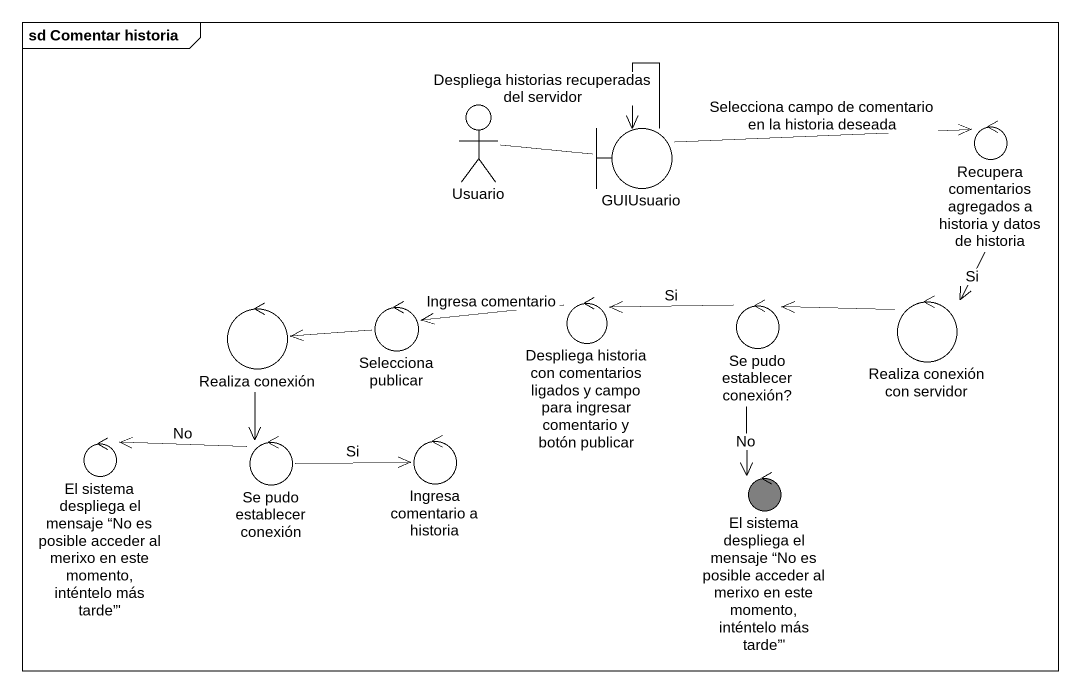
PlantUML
@startuml
mainframe sd Comentar historia
actor Usuario
boundary GUIUsuario
control "Recupera comentarios agregados a historia y datos de historia" as Recupera_comentarios
control "Realiza conexión" as Realiza_conexión
control "Selecciona publicar" as Selecciona_publicar
control "Despliega historia con comentarios ligados y campo para ingresar comentario y botón publicar" as Despliega_historia_con
control "Se pudo establecer conexión?" as Se_pudo_establecer_conexión
control "Realiza conexión con servidor" as Realiza_conexión_con
control "El sistema despliega el mensaje “No es posible acceder al merixo en este momento, inténtelo más tarde”'" as El_sistema_despliega_el
control "Se pudo establecer conexión" as Se_pudo_establecer_conexión_2
control "Ingresa comentario a historia" as Ingresa_comentario_a
control "El sistema despliega el mensaje “No es posible acceder al merixo en este momento, inténtelo más tarde”'" as El_sistema_despliega_el_2 #7F7F7F
Usuario -right- GUIUsuario
GUIUsuario --> GUIUsuario : Despliega historias recuperadas del servidor
GUIUsuario -right-> Recupera_comentarios : Selecciona campo de comentario en la historia deseada
Recupera_comentarios --> Realiza_conexión_con : Si
Realiza_conexión --> Se_pudo_establecer_conexión_2
Selecciona_publicar -left-> Realiza_conexión
Despliega_historia_con -left-> Selecciona_publicar : Ingresa comentario
Se_pudo_establecer_conexión -left-> Despliega_historia_con : Si
Se_pudo_establecer_conexión --> El_sistema_despliega_el_2 : No
Realiza_conexión_con -left-> Se_pudo_establecer_conexión
Se_pudo_establecer_conexión_2 -left-> El_sistema_despliega_el : No
Se_pudo_establecer_conexión_2 -right-> Ingresa_comentario_a : Si
@enduml
